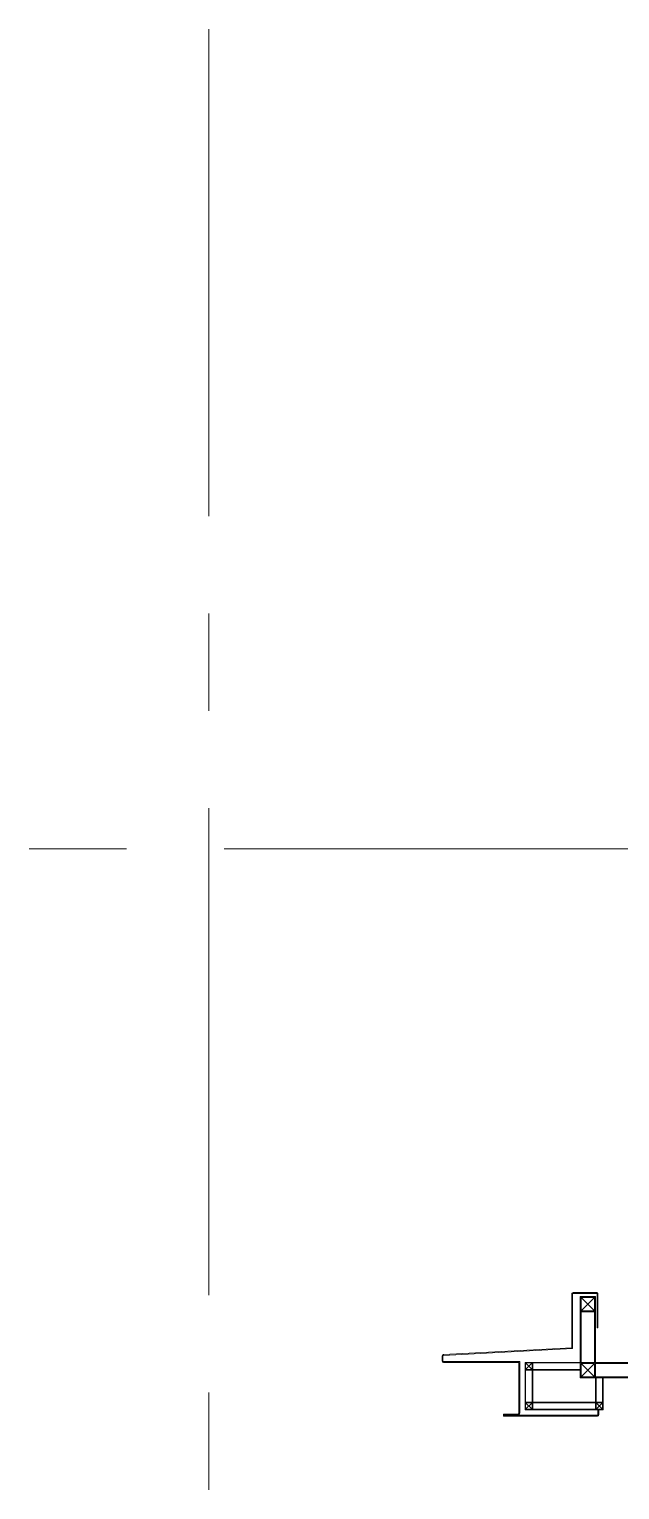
# Model space of a CAD drawing. Header units: millimetres. Extents: x 652937 to 1670132, y 1473552 to 2851037.
# Drawn here: x 663577.893 to 663579.818, y 1524459.653 to 1524464.415 of the extents above; entities that cross this region are included whole.
import ezdxf

# ---------------------------------------------------------------- set-up
doc = ezdxf.new("R2010")
doc.units = ezdxf.units.MM
doc.linetypes.add('XKITLINE00', pattern=[0])
doc.linetypes.add('XKITLINE02', pattern=[4, 2, -2])
doc.layers.add('Part', color=7, linetype='Continuous', lineweight=0)
doc.layers.add('S-GRID', color=7, linetype='Continuous', lineweight=9)

# ---------------------------------------------------------------- blocks, each defined once
blk = doc.blocks.new('*A19991491')
at = {"layer": 'S-GRID', "color": 7, "linetype": 'XKITLINE00', "lineweight": 0}
for p, q in [((637.405443, 31.468115), (638.992943, 31.468115)), ((640.580443, 31.468115), (648.517943, 31.468115))]:
    blk.add_line(p, q, dxfattribs=at)
blk = doc.blocks.new('*A20631554')
at = {"layer": 'S-GRID', "color": 7, "linetype": 'XKITLINE00', "lineweight": 0}
for p, q in [((640.334214, 36.891279), (640.334214, 44.828779)), ((640.334214, 33.716279), (640.334214, 35.303779)), ((640.334214, 24.191279), (640.334214, 32.128779)), ((640.334214, 21.016279), (640.334214, 22.603779))]:
    blk.add_line(p, q, dxfattribs=at)
blk = doc.blocks.new('*A21151606')
at = {"layer": 'Part', "color": 7, "linetype": 'XKITLINE00', "lineweight": 0}
for p, q in [((646.636028, 22.443115), (646.636028, 22.843115)), ((646.636028, 22.843115), (646.761028, 22.843115)), ((646.761029, 22.843115), (646.761028, 22.843115)), ((646.761028, 22.843115), (646.761028, 22.443115)), ((646.761028, 22.443115), (646.636028, 22.443115)), ((646.761029, 22.443115), (646.761028, 22.443115))]:
    blk.add_line(p, q, dxfattribs=at)
at = {"layer": 'Part', "color": 7, "linetype": 'XKITLINE02', "lineweight": 0}
for p, q in [((646.636029, 22.443115), (646.636029, 22.843115)), ((646.646028, 22.443115), (646.646028, 22.843115)), ((646.646029, 22.443115), (646.646029, 22.843115)), ((646.751028, 22.443115), (646.751028, 22.843115)), ((646.751029, 22.843115), (646.751029, 22.443115)), ((646.761029, 22.443115), (646.761029, 22.843115))]:
    blk.add_line(p, q, dxfattribs=at)
blk = doc.blocks.new('*A21161607')
at = {"layer": 'Part', "color": 7, "linetype": 'XKITLINE00', "lineweight": 0}
for p, q in [((645.611029, 22.968115), (645.486028, 22.968115)), ((645.486028, 22.968115), (645.486028, 22.443115)), ((645.611028, 22.443115), (645.611028, 22.968115)), ((645.486028, 22.443115), (645.611029, 22.443115))]:
    blk.add_line(p, q, dxfattribs=at)
at = {"layer": 'Part', "color": 7, "linetype": 'XKITLINE02', "lineweight": 0}
for p, q in [((645.486029, 22.443115), (645.486029, 22.968115)), ((645.496028, 22.443115), (645.496028, 22.968115)), ((645.496029, 22.443115), (645.496029, 22.968115)), ((645.601028, 22.968115), (645.601028, 22.443115)), ((645.601029, 22.443115), (645.601029, 22.968115)), ((645.611029, 22.443115), (645.611029, 22.968115))]:
    blk.add_line(p, q, dxfattribs=at)
blk = doc.blocks.new('*A21171608')
at = {"layer": 'Part', "color": 7, "linetype": 'XKITLINE00', "lineweight": 0}
for p, q in [((645.486028, 23.093115), (646.386028, 23.093115)), ((645.486028, 23.093115), (645.486028, 22.968115)), ((645.486028, 22.968115), (646.386028, 22.968115)), ((646.386029, 23.093115), (646.386028, 23.093115)), ((646.386028, 23.093115), (646.386028, 22.968115)), ((646.386028, 22.968115), (646.386029, 22.968115))]:
    blk.add_line(p, q, dxfattribs=at)
at = {"layer": 'Part', "color": 7, "linetype": 'XKITLINE02', "lineweight": 0}
for p, q in [((646.386029, 23.083115), (645.486028, 23.083115)), ((645.486028, 22.978115), (646.386029, 22.978115)), ((645.486029, 23.093115), (645.486029, 22.968115)), ((646.386028, 23.093115), (646.386029, 23.093115)), ((646.386029, 23.083115), (646.386028, 23.083115)), ((646.386028, 22.978115), (646.386029, 22.978115)), ((646.386028, 22.968115), (646.386029, 22.968115)), ((646.386029, 22.968115), (646.386029, 23.093115))]:
    blk.add_line(p, q, dxfattribs=at)
blk = doc.blocks.new('*A21181609')
at = {"layer": 'Part', "color": 7, "linetype": 'XKITLINE00', "lineweight": 0}
for p, q in [((645.486028, 22.318115), (645.486028, 22.443115)), ((645.486028, 22.443115), (645.486029, 22.443115)), ((645.486028, 22.443115), (646.761029, 22.443115)), ((646.761028, 22.443115), (646.761028, 22.318115)), ((645.486029, 22.318115), (645.486028, 22.318115)), ((645.486028, 22.318115), (646.761029, 22.318115))]:
    blk.add_line(p, q, dxfattribs=at)
at = {"layer": 'Part', "color": 7, "linetype": 'XKITLINE02', "lineweight": 0}
for p, q in [((645.486028, 22.433115), (645.486029, 22.433115)), ((646.761029, 22.433115), (645.486028, 22.433115)), ((645.486029, 22.443115), (645.486029, 22.318115)), ((646.761029, 22.443115), (646.761029, 22.318115)), ((645.486029, 22.328115), (645.486028, 22.328115)), ((645.486028, 22.328115), (646.761029, 22.328115))]:
    blk.add_line(p, q, dxfattribs=at)
blk = doc.blocks.new('*A21191610')
at = {"layer": 'Part', "color": 7, "linetype": 'XKITLINE00', "lineweight": 0}
for p, q in [((646.63603, 24.168115), (646.386028, 24.168115)), ((646.386028, 24.168115), (646.386028, 23.093115)), ((646.636028, 23.093115), (646.636028, 24.168115)), ((646.386028, 23.093115), (646.63603, 23.093115))]:
    blk.add_line(p, q, dxfattribs=at)
at = {"layer": 'Part', "color": 7, "linetype": 'XKITLINE02', "lineweight": 0}
for p, q in [((646.38603, 23.093115), (646.38603, 24.168115)), ((646.402028, 23.093115), (646.402028, 24.168115)), ((646.402029, 23.093115), (646.402029, 24.168115)), ((646.620028, 24.168115), (646.620028, 23.093115)), ((646.620029, 23.093115), (646.620029, 24.168115)), ((646.63603, 23.093115), (646.63603, 24.168115))]:
    blk.add_line(p, q, dxfattribs=at)
blk = doc.blocks.new('*A21201611')
at = {"layer": 'Part', "color": 7, "linetype": 'XKITLINE02', "lineweight": 0}
for p, q in [((645.611034, 22.443115), (645.486029, 22.443115)), ((645.486029, 22.443115), (645.486029, 22.318115)), ((645.601029, 22.328115), (645.496029, 22.433115)), ((645.496029, 22.328115), (645.601029, 22.433115)), ((645.496034, 22.433115), (645.496029, 22.433115)), ((645.496029, 22.433115), (645.496029, 22.328115)), ((645.496029, 22.433115), (645.601029, 22.433115)), ((645.496034, 22.328115), (645.601034, 22.433115)), ((645.496034, 22.433115), (645.601034, 22.328115)), ((645.601034, 22.433115), (645.601029, 22.433115)), ((645.601029, 22.433115), (645.601029, 22.328115)), ((645.611029, 22.318115), (645.611029, 22.443115)), ((645.486029, 22.318115), (645.611029, 22.318115)), ((645.496034, 22.328115), (645.496029, 22.328115)), ((645.601029, 22.328115), (645.496029, 22.328115)), ((645.601034, 22.328115), (645.601029, 22.328115)), ((645.611034, 22.318115), (645.611029, 22.318115))]:
    blk.add_line(p, q, dxfattribs=at)
blk = doc.blocks.new('*A21211612')
at = {"layer": 'Part', "color": 7, "linetype": 'XKITLINE02', "lineweight": 0}
for p, q in [((646.761034, 22.443115), (646.636029, 22.443115)), ((646.636029, 22.443115), (646.636029, 22.318115)), ((646.751029, 22.328115), (646.646029, 22.433115)), ((646.646029, 22.328115), (646.751029, 22.433115)), ((646.646034, 22.433115), (646.646029, 22.433115)), ((646.646029, 22.433115), (646.646029, 22.328115)), ((646.646029, 22.433115), (646.751029, 22.433115)), ((646.646034, 22.328115), (646.751034, 22.433115)), ((646.646034, 22.433115), (646.751034, 22.328115)), ((646.751034, 22.433115), (646.751029, 22.433115)), ((646.751029, 22.433115), (646.751029, 22.328115)), ((646.761029, 22.318115), (646.761029, 22.443115)), ((646.636029, 22.318115), (646.761029, 22.318115)), ((646.646034, 22.328115), (646.646029, 22.328115)), ((646.751029, 22.328115), (646.646029, 22.328115)), ((646.751034, 22.328115), (646.751029, 22.328115)), ((646.761034, 22.318115), (646.761029, 22.318115))]:
    blk.add_line(p, q, dxfattribs=at)
blk = doc.blocks.new('*A21221613')
at = {"layer": 'Part', "color": 7, "linetype": 'XKITLINE02', "lineweight": 0}
for p, q in [((646.636034, 24.168115), (646.38603, 24.168115)), ((646.38603, 24.168115), (646.38603, 23.918115)), ((646.62003, 23.934115), (646.40203, 24.152115)), ((646.40203, 23.934115), (646.62003, 24.152115)), ((646.402034, 24.152115), (646.40203, 24.152115)), ((646.40203, 24.152115), (646.40203, 23.934115)), ((646.40203, 24.152115), (646.62003, 24.152115)), ((646.402034, 23.934115), (646.620034, 24.152115)), ((646.402034, 24.152115), (646.620034, 23.934115)), ((646.620034, 24.152115), (646.62003, 24.152115)), ((646.62003, 24.152115), (646.62003, 23.934115)), ((646.63603, 23.918115), (646.63603, 24.168115)), ((646.38603, 23.918115), (646.63603, 23.918115)), ((646.402034, 23.934115), (646.40203, 23.934115)), ((646.62003, 23.934115), (646.40203, 23.934115)), ((646.620034, 23.934115), (646.62003, 23.934115)), ((646.636034, 23.918115), (646.63603, 23.918115))]:
    blk.add_line(p, q, dxfattribs=at)
blk = doc.blocks.new('*A21231614')
at = {"layer": 'Part', "color": 7, "linetype": 'XKITLINE02', "lineweight": 0}
for p, q in [((646.636034, 23.093115), (646.38603, 23.093115)), ((646.38603, 23.093115), (646.38603, 22.843115)), ((646.62003, 22.859115), (646.40203, 23.077115)), ((646.40203, 22.859115), (646.62003, 23.077115)), ((646.402034, 23.077115), (646.40203, 23.077115)), ((646.40203, 23.077115), (646.40203, 22.859115)), ((646.40203, 23.077115), (646.62003, 23.077115)), ((646.402034, 22.859115), (646.620034, 23.077115)), ((646.402034, 23.077115), (646.620034, 22.859115)), ((646.620034, 23.077115), (646.62003, 23.077115)), ((646.62003, 23.077115), (646.62003, 22.859115)), ((646.63603, 22.843115), (646.63603, 23.093115)), ((646.38603, 22.843115), (646.63603, 22.843115)), ((646.402034, 22.859115), (646.40203, 22.859115)), ((646.62003, 22.859115), (646.40203, 22.859115)), ((646.620034, 22.859115), (646.62003, 22.859115)), ((646.636034, 22.843115), (646.63603, 22.843115))]:
    blk.add_line(p, q, dxfattribs=at)
blk = doc.blocks.new('*A21241615')
at = {"layer": 'Part', "color": 7, "linetype": 'XKITLINE02', "lineweight": 0}
for p, q in [((645.611034, 23.093115), (645.486029, 23.093115)), ((645.486029, 23.093115), (645.486029, 22.968115)), ((645.486029, 22.968115), (645.611029, 22.968115)), ((645.601029, 22.978115), (645.496029, 23.083115)), ((645.496029, 22.978115), (645.601029, 23.083115)), ((645.496034, 23.083115), (645.496029, 23.083115)), ((645.496029, 23.083115), (645.496029, 22.978115)), ((645.496029, 23.083115), (645.601029, 23.083115)), ((645.496034, 22.978115), (645.496029, 22.978115)), ((645.601029, 22.978115), (645.496029, 22.978115)), ((645.496034, 22.978115), (645.601034, 23.083115)), ((645.496034, 23.083115), (645.601034, 22.978115)), ((645.601034, 23.083115), (645.601029, 23.083115)), ((645.601029, 23.083115), (645.601029, 22.978115)), ((645.601034, 22.978115), (645.601029, 22.978115)), ((645.611029, 22.968115), (645.611029, 23.093115)), ((645.611034, 22.968115), (645.611029, 22.968115))]:
    blk.add_line(p, q, dxfattribs=at)
blk = doc.blocks.new('*A21341625')
at = {"layer": 'Part', "color": 7, "linetype": 'XKITLINE00', "lineweight": 0}
for p, q in [((646.386028, 22.843115), (646.386028, 23.093115)), ((646.386028, 23.093115), (646.38603, 23.093115)), ((646.386028, 23.093115), (648.63603, 23.093115)), ((648.636028, 23.093115), (648.636028, 22.843115)), ((646.38603, 22.843115), (646.386028, 22.843115)), ((646.386028, 22.843115), (648.63603, 22.843115))]:
    blk.add_line(p, q, dxfattribs=at)
at = {"layer": 'Part', "color": 7, "linetype": 'XKITLINE02', "lineweight": 0}
for p, q in [((646.386028, 23.077115), (646.386029, 23.077115)), ((648.636029, 23.077115), (646.386028, 23.077115)), ((646.38603, 23.093115), (646.38603, 22.843115)), ((648.63603, 23.093115), (648.63603, 22.843115)), ((646.386029, 22.859115), (646.386028, 22.859115)), ((646.386028, 22.859115), (648.636029, 22.859115))]:
    blk.add_line(p, q, dxfattribs=at)
blk = doc.blocks.new('*A21501641')
at = {"layer": 'Part', "color": 7, "linetype": 'XKITLINE00', "lineweight": 0}
for p, q in [((646.251207, 24.220615), (646.248528, 24.210615)), ((646.248528, 23.329485), (646.248528, 24.210615)), ((646.258528, 24.227935), (646.251207, 24.220615)), ((646.268528, 24.230615), (646.258528, 24.227935)), ((646.261028, 24.210615), (646.262033, 24.214365)), ((646.261028, 24.210615), (646.261028, 23.317626)), ((646.262033, 24.214365), (646.264778, 24.21711)), ((646.264778, 24.21711), (646.268528, 24.218115)), ((646.268528, 24.230615), (646.653528, 24.230615)), ((646.268528, 24.218115), (646.653528, 24.218115)), ((646.663528, 24.227935), (646.653528, 24.230615)), ((646.653528, 24.218115), (646.657278, 24.21711)), ((646.657278, 24.21711), (646.660023, 24.214365)), ((646.660023, 24.214365), (646.661028, 24.210615)), ((646.661028, 23.655615), (646.661028, 24.210615)), ((646.670848, 24.220615), (646.663528, 24.227935)), ((646.673528, 24.210615), (646.670848, 24.220615)), ((646.673528, 23.655615), (646.673528, 24.210615)), ((646.673528, 23.655615), (646.661028, 23.655615)), ((646.673534, 23.655615), (646.673528, 23.655615)), ((644.141518, 23.212906), (644.136028, 23.199141)), ((644.136028, 23.113115), (644.136028, 23.199141)), ((644.136028, 23.113115), (644.138707, 23.103115)), ((644.138707, 23.103115), (644.146028, 23.095794)), ((644.154975, 23.219114), (644.141518, 23.212906)), ((644.148528, 23.199141), (644.150587, 23.204303)), ((644.148528, 23.113115), (644.148528, 23.199141)), ((644.149533, 23.109365), (644.148528, 23.113115)), ((644.152278, 23.10662), (644.149533, 23.109365)), ((644.150587, 23.204303), (644.155633, 23.206631)), ((644.156028, 23.105615), (644.152278, 23.10662)), ((644.154975, 23.219114), (646.248534, 23.329485)), ((644.155633, 23.206631), (646.261028, 23.317626)), ((644.156028, 23.105615), (645.398534, 23.105615)), ((645.398528, 22.268115), (645.398528, 23.105615)), ((646.261028, 23.317626), (646.261034, 23.317626)), ((644.146028, 23.095794), (644.156028, 23.093115)), ((644.156028, 23.093115), (645.386034, 23.093115)), ((645.386028, 22.268115), (645.386028, 23.093115)), ((645.366028, 22.248115), (645.136028, 22.248115)), ((645.136028, 22.248115), (645.136028, 22.218115)), ((645.136028, 22.218115), (646.666028, 22.218115)), ((645.366028, 22.235615), (645.148528, 22.235615)), ((645.148528, 22.235615), (645.148528, 22.230615)), ((645.148528, 22.230615), (645.148534, 22.230615)), ((645.148528, 22.230615), (646.666028, 22.230615)), ((645.376028, 22.250794), (645.366028, 22.248115)), ((645.366028, 22.235615), (645.382278, 22.239969)), ((645.383348, 22.258115), (645.376028, 22.250794)), ((645.382278, 22.239969), (645.394174, 22.251865)), ((645.386028, 22.268115), (645.383348, 22.258115)), ((645.394174, 22.251865), (645.398528, 22.268115)), ((646.669778, 22.23162), (646.666028, 22.230615)), ((646.666028, 22.218115), (646.676028, 22.220794)), ((646.672523, 22.234365), (646.669778, 22.23162)), ((646.673528, 22.238115), (646.672523, 22.234365)), ((646.673528, 22.318115), (646.686034, 22.318115)), ((646.673528, 22.318115), (646.673528, 22.238115)), ((646.676028, 22.220794), (646.683348, 22.228115)), ((646.683348, 22.228115), (646.686028, 22.238115)), ((646.686028, 22.238115), (646.686028, 22.318115))]:
    blk.add_line(p, q, dxfattribs=at)
blk = doc.blocks.new('si11')
at = {"color": 7, "lineweight": 0, "xscale": 200, "yscale": 200, "zscale": 200}
for name in ['*A20631554', '*A19991491', '*A21501641', '*A21191610', '*A21221613', '*A21171608', '*A21241615', '*A21161607', '*A21231614', '*A21341625', '*A21151606', '*A21181609', '*A21201611', '*A21211612']:
    blk.add_blockref(name, (-125633.2, 57033.4), dxfattribs=at)

msp = doc.modelspace()

# ---------------------------------------------------------------- block references
at = {"color": 7, "xscale": 0.001, "yscale": 0.001, "zscale": 0.001}
msp.add_blockref('si11', (663576.0456, 1524398.4161), dxfattribs=at)

doc.saveas('drawing.dxf')
